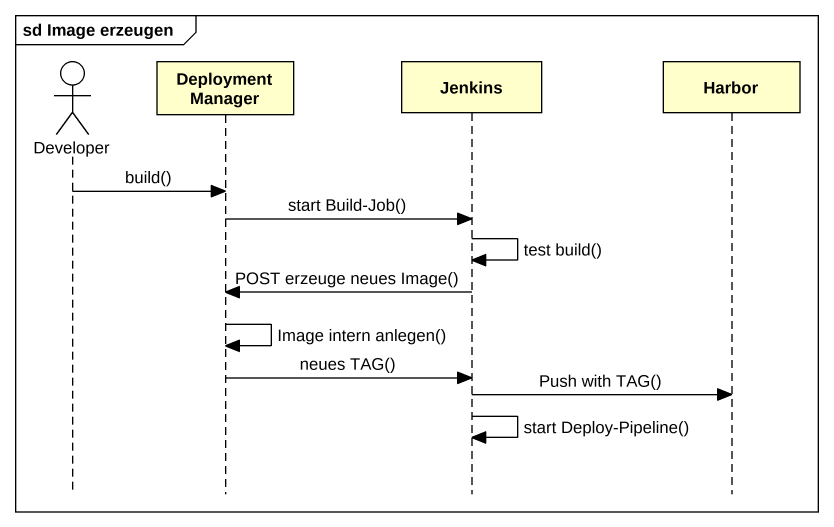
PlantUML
@startuml
mainframe sd Image erzeugen
hide footbox
actor Developer
participant "Deployment Manager" as Deployment_Manager
participant Jenkins
participant Harbor

Developer -> Deployment_Manager : build()
Deployment_Manager -> Jenkins : start Build-Job()
Jenkins -> Jenkins : test build()
Jenkins -> Deployment_Manager : POST erzeuge neues Image()
Deployment_Manager -> Deployment_Manager : Image intern anlegen()
Deployment_Manager -> Jenkins : neues TAG()
Jenkins -> Harbor : Push with TAG()
Jenkins -> Jenkins : start Deploy-Pipeline()
@enduml
